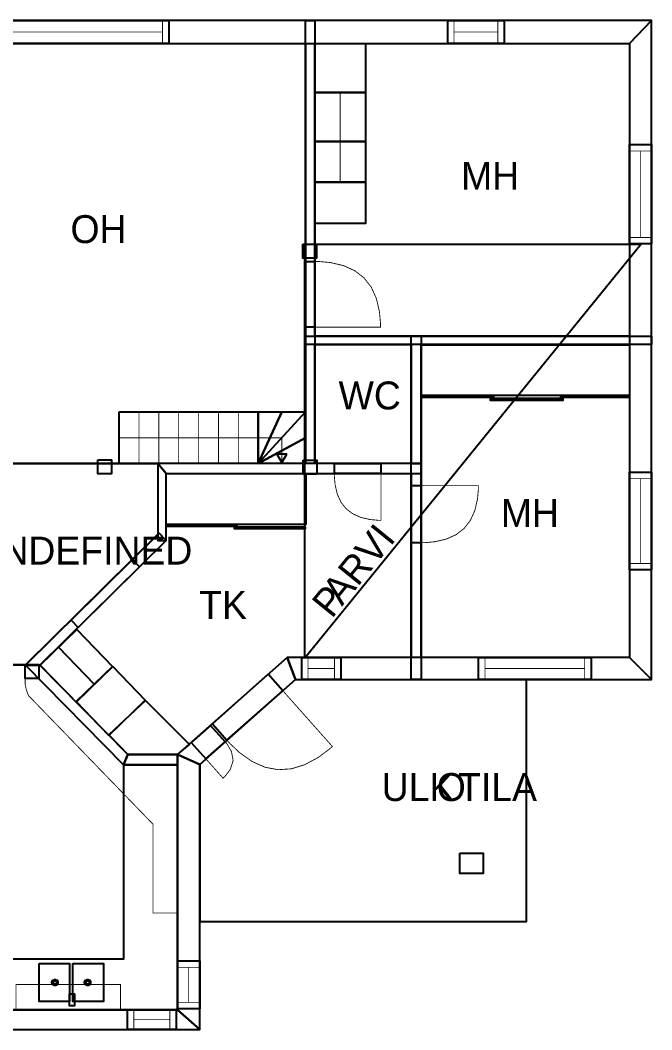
# Model space of a CAD drawing. Extents: x 0.6 to 18.9, y 0 to 16.5.
# Drawn here: x 11.15 to 18.92, y 4.07 to 16.49 of the extents above; entities that cross this region are included whole.
import ezdxf

# ---------------------------------------------------------------- set-up
doc = ezdxf.new("R2010")
doc.units = 0
doc.layers.get('0').update_dxf_attribs({"linetype": 'CONTINUOUS'})

msp = doc.modelspace()

# ---------------------------------------------------------------- linework, layer by layer
at = {"color": 0}
for points, const_width in [([(18.9167, 16.4882), (7.82781, 16.4882), (8.09864, 16.2069), (18.6458, 16.2069), (18.9167, 16.4882)], 0.00208), ([(8.11811, 16.4882), (12.9791, 16.4882), (12.9791, 16.2069), (8.11811, 16.2069), (8.11811, 16.4882)], 0.01042), ([(8.11811, 16.4882), (12.9791, 16.4882), (12.9791, 16.2069), (8.11811, 16.2069), (8.11811, 16.4882)], 0.01042), ([(14.6594, 16.4882), (14.774, 16.4882), (14.774, 11.0366), (14.6594, 11.0366), (14.6594, 16.4882)], 0.00208), ([(16.4103, 16.4882), (17.1057, 16.4882), (17.1057, 16.2069), (16.4103, 16.2069), (16.4103, 16.4882)], 0.01042), ([(16.4103, 16.4882), (17.1057, 16.4882), (17.1057, 16.2069), (16.4103, 16.2069), (16.4103, 16.4882)], 0.01042), ([(18.9167, 8.37728), (18.9167, 16.4882), (18.6458, 16.2069), (18.6458, 8.64811), (18.9167, 8.37728)], 0.00208), ([(14.774, 16.2069), (14.774, 15.6026), (15.399, 15.6026), (15.399, 16.2069), (14.774, 16.2069)], 0.01042), ([(14.774, 15.6026), (14.774, 15.0011), (15.399, 15.0011), (15.399, 15.6026), (14.774, 15.6026)], 0.01042), ([(14.774, 15.0011), (14.774, 14.501), (15.399, 14.501), (15.399, 15.0011), (14.774, 15.0011)], 0.01042), ([(18.6458, 14.9624), (18.9167, 14.9624), (18.9167, 13.7408), (18.6458, 13.7408), (18.6458, 14.9624)], 0.01042), ([(18.6458, 14.9624), (18.9167, 14.9624), (18.9167, 13.7408), (18.6458, 13.7408), (18.6458, 14.9624)], 0.01042), ([(14.774, 14.501), (14.774, 13.9903), (15.399, 13.9903), (15.399, 14.501), (14.774, 14.501)], 0.01042), ([(14.6594, 13.5235), (14.774, 13.5235), (14.774, 12.714), (14.6594, 12.714), (14.6594, 13.5235)], 0.01042), ([(14.6594, 13.5235), (14.774, 13.5235), (14.774, 12.714), (14.6594, 12.714), (14.6594, 13.5235)], 0.01042), ([(14.774, 13.5235), (14.8215, 13.5235), (14.9638, 13.5109), (15.1282, 13.473), (15.2674, 13.4097), (15.3812, 13.3212), (15.4697, 13.2074), (15.5331, 13.0682), (15.571, 12.9038), (15.5836, 12.7614), (15.5836, 12.714), (14.774, 12.714), (14.774, 13.5235)], 0.01042), ([(14.6594, 12.605), (18.9167, 12.605), (18.9167, 12.5008), (14.6594, 12.5008), (14.6594, 12.605)], 0.00208), ([(15.9611, 12.605), (16.0861, 12.605), (16.0861, 11.0366), (15.9611, 11.0366), (15.9611, 12.605)], 0.00208), ([(16.0862, 12.4985), (18.6492, 12.4985), (18.6492, 11.8735), (16.0862, 11.8735), (16.0862, 12.4985)], 0.01042), ([(16.0862, 11.8735), (16.0862, 11.8475), (16.975, 11.8475), (16.975, 11.8735), (16.0862, 11.8735)], 0.01042), ([(16.0862, 11.8735), (16.0862, 11.8475), (16.975, 11.8475), (16.975, 11.8735), (16.0862, 11.8735)], 0.01042), ([(16.9393, 11.8396), (16.9393, 11.8136), (17.8261, 11.8136), (17.8261, 11.8396), (16.9393, 11.8396)], 0.01042), ([(16.9393, 11.8396), (16.9393, 11.8136), (17.8261, 11.8136), (17.8261, 11.8396), (16.9393, 11.8396)], 0.01042), ([(17.8017, 11.8735), (17.8017, 11.8475), (18.6458, 11.8475), (18.6458, 11.8735), (17.8017, 11.8735)], 0.01042), ([(17.8017, 11.8735), (17.8017, 11.8475), (18.6458, 11.8475), (18.6458, 11.8735), (17.8017, 11.8735)], 0.01042), ([(12.3673, 11.671), (14.0801, 11.671), (14.0801, 11.0366), (12.3673, 11.0366), (12.3673, 11.671)], 0.01042), ([(14.0774, 11.0366), (14.0801, 11.671), (14.6622, 11.671), (14.6594, 11.0366), (14.0774, 11.0366)], 0.01042), ([(12.9478, 10.9116), (16.0861, 10.9116), (16.0861, 11.0366), (12.8444, 11.0366), (12.9478, 10.9116)], 0.00208), ([(12.947, 10.0883), (12.9478, 10.9116), (12.8444, 11.0366), (12.8434, 10.0884), (12.947, 10.0883)], 0.00208), ([(15.0161, 11.0366), (15.5897, 11.0366), (15.5897, 10.9116), (15.0161, 10.9116), (15.0161, 11.0366)], 0.01042), ([(15.0161, 11.0366), (15.5897, 11.0366), (15.5897, 10.9116), (15.0161, 10.9116), (15.0161, 11.0366)], 0.01042), ([(15.9611, 11.0366), (16.0861, 11.0366), (16.0861, 8.37728), (15.9611, 8.37728), (15.9611, 11.0366)], 0.00208), ([(12.9475, 10.9116), (14.6635, 10.9116), (14.6635, 10.2866), (12.9475, 10.2866), (12.9475, 10.9116)], 0.01042), ([(15.0161, 10.9116), (15.0161, 10.878), (15.025, 10.7771), (15.0518, 10.6606), (15.0967, 10.562), (15.1594, 10.4813), (15.2401, 10.4186), (15.3388, 10.3737), (15.4553, 10.3468), (15.5561, 10.3378), (15.5897, 10.3378), (15.5897, 10.9116), (15.0161, 10.9116)], 0.01042), ([(18.6458, 10.9288), (18.9167, 10.9288), (18.9167, 9.72846), (18.6458, 9.72846), (18.6458, 10.9288)], 0.01042), ([(18.6458, 10.9288), (18.9167, 10.9288), (18.9167, 9.72846), (18.6458, 9.72846), (18.6458, 10.9288)], 0.01042), ([(15.9611, 10.7646), (16.0861, 10.7646), (16.0861, 10.0622), (15.9611, 10.0622), (15.9611, 10.7646)], 0.01042), ([(15.9611, 10.7646), (16.0861, 10.7646), (16.0861, 10.0622), (15.9611, 10.0622), (15.9611, 10.7646)], 0.01042), ([(16.0861, 10.0622), (16.1272, 10.0622), (16.2507, 10.0732), (16.3935, 10.1061), (16.5142, 10.161), (16.6129, 10.2378), (16.6897, 10.3366), (16.7446, 10.4573), (16.7775, 10.6), (16.7885, 10.7235), (16.7885, 10.7646), (16.0861, 10.7646), (16.0861, 10.0622)], 0.01042), ([(12.9472, 10.2866), (12.9472, 10.2605), (13.8161, 10.2605), (13.8161, 10.2866), (12.9472, 10.2866)], 0.01042), ([(12.9472, 10.2866), (12.9472, 10.2605), (13.8161, 10.2605), (13.8161, 10.2866), (12.9472, 10.2866)], 0.01042), ([(13.7884, 10.259), (13.7884, 10.2329), (14.6574, 10.2329), (14.6574, 10.259), (13.7884, 10.259)], 0.01042), ([(13.7884, 10.259), (13.7884, 10.2329), (14.6574, 10.2329), (14.6574, 10.259), (13.7884, 10.259)], 0.01042), ([(11.393, 8.55414), (12.9476, 10.0889), (12.8598, 10.1778), (11.2165, 8.5555), (11.393, 8.55414)], 0.00208), ([(11.8639, 9.01893), (12.6177, 9.76324), (12.5299, 9.85221), (11.776, 9.10792), (11.8639, 9.01893)], 0.01042), ([(11.8349, 8.10161), (11.3957, 8.55632), (11.8469, 8.99203), (12.2861, 8.53733), (11.8349, 8.10161)], 0.01042), ([(13.3589, 7.33242), (14.5364, 8.37728), (14.4335, 8.64811), (13.0881, 7.45404), (13.3589, 7.33242)], 0.00208), ([(14.5364, 8.37728), (18.9167, 8.37728), (18.6458, 8.64811), (14.4335, 8.64811), (14.5364, 8.37728)], 0.00208), ([(14.6143, 8.64811), (15.0968, 8.64811), (15.0968, 8.37728), (14.6143, 8.37728), (14.6143, 8.64811)], 0.01042), ([(14.6143, 8.64811), (15.0968, 8.64811), (15.0968, 8.37728), (14.6143, 8.37728), (14.6143, 8.64811)], 0.01042), ([(16.7907, 8.64811), (18.1749, 8.64811), (18.1749, 8.37728), (16.7907, 8.37728), (16.7907, 8.64811)], 0.01042), ([(16.7907, 8.64811), (18.1749, 8.64811), (18.1749, 8.37728), (16.7907, 8.37728), (16.7907, 8.64811)], 0.01042), ([(12.4735, 7.45404), (11.393, 8.55414), (11.2165, 8.5555), (12.4212, 7.32904), (12.4735, 7.45404)], 0.00208), ([(12.2408, 7.68869), (11.8418, 8.10178), (12.2914, 8.53597), (12.6903, 8.12289), (12.2408, 7.68869)], 0.01042), ([(11.2107, 8.38949), (11.2107, 8.32531), (11.2245, 8.25657), (11.2522, 8.18056), (12.7839, 6.59733), (12.7839, 5.50375), (13.0913, 5.50375), (13.0882, 7.3291), (12.4212, 7.3291), (11.3811, 8.38949), (11.2107, 8.38949)], 0.01042), ([(13.3589, 7.33242), (13.3589, 5.39887), (17.3803, 5.39887), (17.3803, 8.37446), (14.5364, 8.37728), (13.3589, 7.33242)], 0.00208), ([(13.6948, 7.63043), (14.3818, 8.24013), (14.2019, 8.4426), (13.515, 7.8329), (13.6948, 7.63043)], 0.01042), ([(13.6948, 7.63043), (14.3818, 8.24013), (14.2019, 8.4426), (13.515, 7.8329), (13.6948, 7.63043)], 0.01042), ([(13.6948, 7.63043), (13.7305, 7.59022), (13.8484, 7.479), (14.0044, 7.36806), (14.1629, 7.29764), (14.3239, 7.26768), (14.4871, 7.27832), (14.6529, 7.32943), (14.821, 7.42106), (14.9512, 7.51753), (14.9915, 7.55322), (14.3818, 8.24013), (13.6948, 7.63043)], 0.01042), ([(12.4736, 7.4541), (13.0881, 7.4541), (13.2338, 7.57628), (12.6905, 8.12022), (12.2394, 7.69819), (12.4736, 7.4541)], 0.01042), ([(13.4358, 7.40061), (13.6724, 7.61051), (13.4926, 7.81315), (13.2561, 7.60325), (13.4358, 7.40061)], 0.01042), ([(13.4358, 7.40061), (13.6724, 7.61051), (13.4926, 7.81315), (13.2561, 7.60325), (13.4358, 7.40061)], 0.01042), ([(13.6724, 7.61051), (13.6953, 7.58469), (13.7494, 7.49393), (13.7707, 7.38064), (13.7361, 7.27067), (13.6716, 7.18701), (13.6457, 7.16407), (13.4358, 7.40061), (13.6724, 7.61051)], 0.01042), ([(12.4211, 7.3291), (12.4211, 4.93642), (9.42258, 4.93642), (9.42258, 4.31108), (13.0881, 4.31076), (13.0881, 7.3291), (12.4211, 7.3291)], 0.01042), ([(13.0881, 7.45404), (12.4735, 7.45404), (12.4212, 7.32904), (13.0881, 7.32904), (13.0881, 7.45404)], 0.00208), ([(13.3589, 4.07113), (13.3589, 7.33242), (13.0881, 7.45404), (13.0881, 4.31071), (13.3589, 4.07113)], 0.00208), ([(11.3833, 4.88363), (11.7586, 4.88363), (11.7586, 4.41488), (11.3833, 4.41488), (11.3833, 4.88363)], 0.01042), ([(11.7982, 4.8826), (12.1737, 4.8826), (12.1737, 4.41385), (11.7982, 4.41385), (11.7982, 4.8826)], 0.01042), ([(13.0881, 4.91385), (13.3589, 4.91385), (13.3589, 4.32563), (13.0881, 4.32563), (13.0881, 4.91385)], 0.01042), ([(13.0881, 4.91385), (13.3589, 4.91385), (13.3589, 4.32563), (13.0881, 4.32563), (13.0881, 4.91385)], 0.01042), ([(11.0982, 4.62321), (12.3847, 4.62321), (12.3847, 4.31071), (11.0982, 4.31071), (11.0982, 4.62321)], 0.01042), ([(11.5418, 4.64925), (11.5418, 4.65571), (11.5524, 4.67507), (11.5718, 4.68571), (11.5782, 4.68571), (11.5846, 4.68571), (11.604, 4.67507), (11.6147, 4.65571), (11.6147, 4.64925), (11.6147, 4.64285), (11.604, 4.62349), (11.5846, 4.61279), (11.5782, 4.61279), (11.5718, 4.61279), (11.5524, 4.62349), (11.5418, 4.64285), (11.5418, 4.64925)], 0.00833), ([(11.5574, 4.64925), (11.5574, 4.65294), (11.5635, 4.66401), (11.5745, 4.67008), (11.5782, 4.67008), (11.5819, 4.67008), (11.5929, 4.66401), (11.5991, 4.65294), (11.5991, 4.64925), (11.5991, 4.64561), (11.5929, 4.63456), (11.5819, 4.62842), (11.5782, 4.62842), (11.5745, 4.62842), (11.5635, 4.63456), (11.5574, 4.64561), (11.5574, 4.64925)], 0.00833), ([(11.9435, 4.64925), (11.9435, 4.65571), (11.9542, 4.67507), (11.9735, 4.68571), (11.98, 4.68571), (11.9864, 4.68571), (12.0058, 4.67507), (12.0164, 4.65571), (12.0164, 4.64925), (12.0164, 4.64285), (12.0058, 4.62349), (11.9864, 4.61279), (11.98, 4.61279), (11.9735, 4.61279), (11.9542, 4.62349), (11.9435, 4.64285), (11.9435, 4.64925)], 0.00833), ([(11.9592, 4.64925), (11.9592, 4.65294), (11.9652, 4.66401), (11.9763, 4.67008), (11.98, 4.67008), (11.9836, 4.67008), (11.9947, 4.66401), (12.0008, 4.65294), (12.0008, 4.64925), (12.0008, 4.64561), (11.9947, 4.63456), (11.9836, 4.62842), (11.98, 4.62842), (11.9763, 4.62842), (11.9652, 4.63456), (11.9592, 4.64561), (11.9592, 4.64925)], 0.00833), ([(11.7554, 4.5076), (11.8179, 4.5076), (11.8179, 4.36176), (11.7554, 4.36176), (11.7554, 4.5076)], 0.01042), ([(6.01019, 4.07113), (13.3589, 4.07113), (13.0881, 4.31071), (5.73936, 4.31071), (6.01019, 4.07113)], 0.00208), ([(12.4708, 4.31071), (13.0695, 4.31071), (13.0695, 4.07113), (12.4708, 4.07113), (12.4708, 4.31071)], 0.01042), ([(12.4708, 4.31071), (13.0695, 4.31071), (13.0695, 4.07113), (12.4708, 4.07113), (12.4708, 4.31071)], 0.01042)]:
    msp.add_lwpolyline(points, close=True, dxfattribs=dict(at, const_width=const_width))
for points in [[(18.9167, 16.4882), (7.82781, 16.4882), (8.09864, 16.2069), (18.6458, 16.2069), (18.9167, 16.4882)], [(14.6594, 16.4882), (14.774, 16.4882), (14.774, 11.0366), (14.6594, 11.0366), (14.6594, 16.4882)], [(18.9167, 8.37728), (18.9167, 16.4882), (18.6458, 16.2069), (18.6458, 8.64811), (18.9167, 8.37728)], [(14.6272, 13.7347), (14.7976, 13.7347), (14.7976, 13.5629), (14.6272, 13.5629), (14.6272, 13.7347)], [(14.6594, 12.605), (18.9167, 12.605), (18.9167, 12.5008), (14.6594, 12.5008), (14.6594, 12.605)], [(15.9611, 12.605), (16.0861, 12.605), (16.0861, 11.0366), (15.9611, 11.0366), (15.9611, 12.605)], [(12.1041, 11.0798), (12.2745, 11.0798), (12.2745, 10.908), (12.1041, 10.908), (12.1041, 11.0798)], [(14.6303, 11.0762), (14.8006, 11.0762), (14.8006, 10.9043), (14.6303, 10.9043), (14.6303, 11.0762)], [(12.947, 10.0883), (12.9478, 10.9116), (12.8444, 11.0366), (12.8434, 10.0884), (12.947, 10.0883)], [(12.9478, 10.9116), (16.0861, 10.9116), (16.0861, 11.0366), (12.8444, 11.0366), (12.9478, 10.9116)], [(15.9611, 11.0366), (16.0861, 11.0366), (16.0861, 8.37728), (15.9611, 8.37728), (15.9611, 11.0366)], [(11.393, 8.55414), (12.9476, 10.0889), (12.8598, 10.1778), (11.2165, 8.5555), (11.393, 8.55414)], [(13.3589, 7.33242), (14.5364, 8.37728), (14.4335, 8.64811), (13.0881, 7.45404), (13.3589, 7.33242)], [(14.5364, 8.37728), (18.9167, 8.37728), (18.6458, 8.64811), (14.4335, 8.64811), (14.5364, 8.37728)], [(11.2106, 8.56125), (11.381, 8.56125), (11.381, 8.38949), (11.2106, 8.38949), (11.2106, 8.56125)], [(12.4735, 7.45404), (11.393, 8.55414), (11.2165, 8.5555), (12.4212, 7.32904), (12.4735, 7.45404)], [(13.0881, 7.45404), (12.4735, 7.45404), (12.4212, 7.32904), (13.0881, 7.32904), (13.0881, 7.45404)], [(13.3589, 4.07113), (13.3589, 7.33242), (13.0881, 7.45404), (13.0881, 4.31071), (13.3589, 4.07113)], [(16.561, 6.23822), (16.8468, 6.23822), (16.8468, 5.98888), (16.561, 5.98888), (16.561, 6.23822)], [(6.01019, 4.07113), (13.3589, 4.07113), (13.0881, 4.31071), (5.73936, 4.31071), (6.01019, 4.07113)]]:
    msp.add_lwpolyline(points, close=True, dxfattribs=at)
at = {"color": 7}
for points in [[(8.11811, 16.4882), (12.9791, 16.4882), (12.9791, 16.2069), (8.11811, 16.2069), (8.11811, 16.4882)], [(8.11811, 16.4882), (12.9791, 16.4882), (12.9791, 16.2069), (8.11811, 16.2069), (8.11811, 16.4882)], [(16.4103, 16.4882), (17.1057, 16.4882), (17.1057, 16.2069), (16.4103, 16.2069), (16.4103, 16.4882)], [(16.4103, 16.4882), (17.1057, 16.4882), (17.1057, 16.2069), (16.4103, 16.2069), (16.4103, 16.4882)], [(14.6594, 11.0366), (9.0204, 11.0366), (9.0204, 13.5453), (8.09864, 13.5453), (8.09864, 16.2069), (14.6594, 16.2069), (14.6594, 11.0366)], [(14.774, 16.2069), (18.6458, 16.2069), (18.6458, 12.605), (14.774, 12.605), (14.774, 16.2069)], [(14.774, 16.2069), (15.399, 16.2069), (15.399, 15.6026), (14.774, 15.6026), (14.774, 16.2069)], [(14.774, 15.6026), (15.399, 15.6026), (15.399, 15.0011), (14.774, 15.0011), (14.774, 15.6026)], [(14.774, 15.0011), (15.399, 15.0011), (15.399, 14.501), (14.774, 14.501), (14.774, 15.0011)], [(18.6458, 14.9624), (18.9167, 14.9624), (18.9167, 13.7408), (18.6458, 13.7408), (18.6458, 14.9624)], [(18.6458, 14.9624), (18.9167, 14.9624), (18.9167, 13.7408), (18.6458, 13.7408), (18.6458, 14.9624)], [(14.774, 14.501), (15.399, 14.501), (15.399, 13.9903), (14.774, 13.9903), (14.774, 14.501)], [(14.6547, 8.64199), (14.6547, 13.7375), (18.7919, 13.7375), (14.6547, 8.64199)], [(14.6594, 13.5235), (14.774, 13.5235), (14.774, 12.714), (14.6594, 12.714), (14.6594, 13.5235)], [(14.6594, 13.5235), (14.774, 13.5235), (14.774, 12.714), (14.6594, 12.714), (14.6594, 13.5235)], [(14.774, 12.5008), (15.9611, 12.5008), (15.9611, 11.0366), (14.774, 11.0366), (14.774, 12.5008)], [(16.0861, 12.5008), (18.6458, 12.5008), (18.6458, 8.64811), (16.0861, 8.64811), (16.0861, 12.5008)], [(16.0862, 12.4985), (18.6492, 12.4985), (18.6492, 11.8735), (16.0862, 11.8735), (16.0862, 12.4985)], [(16.0862, 11.8735), (16.975, 11.8735), (16.975, 11.8475), (16.0862, 11.8475), (16.0862, 11.8735)], [(16.0862, 11.8735), (16.975, 11.8735), (16.975, 11.8475), (16.0862, 11.8475), (16.0862, 11.8735)], [(16.9393, 11.8396), (17.8261, 11.8396), (17.8261, 11.8136), (16.9393, 11.8136), (16.9393, 11.8396)], [(16.9393, 11.8396), (17.8261, 11.8396), (17.8261, 11.8136), (16.9393, 11.8136), (16.9393, 11.8396)], [(17.8017, 11.8735), (18.6458, 11.8735), (18.6458, 11.8475), (17.8017, 11.8475), (17.8017, 11.8735)], [(17.8017, 11.8735), (18.6458, 11.8735), (18.6458, 11.8475), (17.8017, 11.8475), (17.8017, 11.8735)], [(12.3673, 11.671), (14.0801, 11.671), (14.0801, 11.0366), (12.3673, 11.0366), (12.3673, 11.671)], [(14.0774, 11.0366), (14.0801, 11.671), (14.6622, 11.671), (14.6594, 11.0366), (14.0774, 11.0366)], [(14.0774, 11.0366), (14.0801, 11.671)], [(14.0774, 11.0366), (14.3711, 11.671)], [(14.0774, 11.0366), (14.6622, 11.671)], [(14.0774, 11.0366), (14.6608, 11.3537)], [(9.01417, 8.55811), (11.2165, 8.55811), (11.2165, 8.5555), (12.4212, 7.32904), (13.0881, 7.32904), (13.0881, 4.31071), (5.83311, 4.31071), (5.83311, 8.98801), (9.0204, 8.98801), (9.0204, 11.0366), (9.04542, 11.0366), (9.01417, 8.55811)], [(12.8438, 10.1667), (11.2165, 8.55811), (9.01417, 8.55811), (9.04542, 11.0366), (12.8444, 11.0366), (12.8438, 10.1667)], [(15.0161, 11.0366), (15.5897, 11.0366), (15.5897, 10.9116), (15.0161, 10.9116), (15.0161, 11.0366)], [(15.0161, 11.0366), (15.5897, 11.0366), (15.5897, 10.9116), (15.0161, 10.9116), (15.0161, 11.0366)], [(15.9611, 8.64811), (14.4335, 8.64811), (13.0881, 7.45404), (12.4735, 7.45404), (11.393, 8.55414), (12.9451, 10.0883), (12.9479, 10.0938), (12.9478, 10.9116), (15.9611, 10.9116), (15.9611, 8.64811)], [(12.9475, 10.9116), (14.6635, 10.9116), (14.6635, 10.2866), (12.9475, 10.2866), (12.9475, 10.9116)], [(18.6458, 10.9288), (18.9167, 10.9288), (18.9167, 9.72846), (18.6458, 9.72846), (18.6458, 10.9288)], [(18.6458, 10.9288), (18.9167, 10.9288), (18.9167, 9.72846), (18.6458, 9.72846), (18.6458, 10.9288)], [(15.9611, 10.7646), (16.0861, 10.7646), (16.0861, 10.0622), (15.9611, 10.0622), (15.9611, 10.7646)], [(15.9611, 10.7646), (16.0861, 10.7646), (16.0861, 10.0622), (15.9611, 10.0622), (15.9611, 10.7646)], [(12.9472, 10.2866), (13.8161, 10.2866), (13.8161, 10.2605), (12.9472, 10.2605), (12.9472, 10.2866)], [(12.9472, 10.2866), (13.8161, 10.2866), (13.8161, 10.2605), (12.9472, 10.2605), (12.9472, 10.2866)], [(13.7884, 10.259), (14.6574, 10.259), (14.6574, 10.2329), (13.7884, 10.2329), (13.7884, 10.259)], [(13.7884, 10.259), (14.6574, 10.259), (14.6574, 10.2329), (13.7884, 10.2329), (13.7884, 10.259)], [(11.8639, 9.01893), (12.6177, 9.76324), (12.5299, 9.85221), (11.776, 9.10792), (11.8639, 9.01893)], [(11.8639, 9.01893), (12.6177, 9.76324), (12.5299, 9.85221), (11.776, 9.10792), (11.8639, 9.01893)], [(11.8349, 8.10161), (11.3957, 8.55632), (11.8469, 8.99203), (12.2861, 8.53733), (11.8349, 8.10161)], [(12.0605, 8.31944), (11.6212, 8.77419)], [(14.6143, 8.64811), (15.0968, 8.64811), (15.0968, 8.37728), (14.6143, 8.37728), (14.6143, 8.64811)], [(14.6143, 8.64811), (15.0968, 8.64811), (15.0968, 8.37728), (14.6143, 8.37728), (14.6143, 8.64811)], [(16.7907, 8.64811), (18.1749, 8.64811), (18.1749, 8.37728), (16.7907, 8.37728), (16.7907, 8.64811)], [(16.7907, 8.64811), (18.1749, 8.64811), (18.1749, 8.37728), (16.7907, 8.37728), (16.7907, 8.64811)], [(12.2408, 7.68869), (11.8418, 8.10178), (12.2914, 8.53597), (12.6903, 8.12289), (12.2408, 7.68869)], [(13.3589, 7.33242), (13.3589, 5.39887), (17.3803, 5.39887), (17.3803, 8.37446), (14.5364, 8.37728), (13.3589, 7.33242)], [(13.6948, 7.63043), (14.3818, 8.24013), (14.2019, 8.4426), (13.515, 7.8329), (13.6948, 7.63043)], [(13.6948, 7.63043), (14.3818, 8.24013), (14.2019, 8.4426), (13.515, 7.8329), (13.6948, 7.63043)], [(12.4736, 7.4541), (13.0881, 7.4541), (13.2338, 7.57628), (12.6905, 8.12022), (12.2394, 7.69819), (12.4736, 7.4541)], [(13.4358, 7.40061), (13.6724, 7.61051), (13.4926, 7.81315), (13.2561, 7.60325), (13.4358, 7.40061)], [(13.4358, 7.40061), (13.6724, 7.61051), (13.4926, 7.81315), (13.2561, 7.60325), (13.4358, 7.40061)], [(12.4211, 7.3291), (12.4211, 4.93642), (9.42258, 4.93642), (9.42258, 4.31108), (13.0881, 4.31076), (13.0881, 7.3291), (12.4211, 7.3291)], [(11.3833, 4.88363), (11.7586, 4.88363), (11.7586, 4.41488), (11.3833, 4.41488), (11.3833, 4.88363)], [(11.7982, 4.8826), (12.1737, 4.8826), (12.1737, 4.41385), (11.7982, 4.41385), (11.7982, 4.8826)], [(13.0881, 4.91385), (13.3589, 4.91385), (13.3589, 4.32563), (13.0881, 4.32563), (13.0881, 4.91385)], [(13.0881, 4.91385), (13.3589, 4.91385), (13.3589, 4.32563), (13.0881, 4.32563), (13.0881, 4.91385)], [(11.5418, 4.64925), (11.5418, 4.65571), (11.5524, 4.67507), (11.5718, 4.68571), (11.5782, 4.68571), (11.5846, 4.68571), (11.604, 4.67507), (11.6147, 4.65571), (11.6147, 4.64925), (11.6147, 4.64285), (11.604, 4.62349), (11.5846, 4.61279), (11.5782, 4.61279), (11.5718, 4.61279), (11.5524, 4.62349), (11.5418, 4.64285), (11.5418, 4.64925)], [(11.5574, 4.64925), (11.5574, 4.65294), (11.5635, 4.66401), (11.5745, 4.67008), (11.5782, 4.67008), (11.5819, 4.67008), (11.5929, 4.66401), (11.5991, 4.65294), (11.5991, 4.64925), (11.5991, 4.64561), (11.5929, 4.63456), (11.5819, 4.62842), (11.5782, 4.62842), (11.5745, 4.62842), (11.5635, 4.63456), (11.5574, 4.64561), (11.5574, 4.64925)], [(11.9435, 4.64925), (11.9435, 4.65571), (11.9542, 4.67507), (11.9735, 4.68571), (11.98, 4.68571), (11.9864, 4.68571), (12.0058, 4.67507), (12.0164, 4.65571), (12.0164, 4.64925), (12.0164, 4.64285), (12.0058, 4.62349), (11.9864, 4.61279), (11.98, 4.61279), (11.9735, 4.61279), (11.9542, 4.62349), (11.9435, 4.64285), (11.9435, 4.64925)], [(11.9592, 4.64925), (11.9592, 4.65294), (11.9652, 4.66401), (11.9763, 4.67008), (11.98, 4.67008), (11.9836, 4.67008), (11.9947, 4.66401), (12.0008, 4.65294), (12.0008, 4.64925), (12.0008, 4.64561), (11.9947, 4.63456), (11.9836, 4.62842), (11.98, 4.62842), (11.9763, 4.62842), (11.9652, 4.63456), (11.9592, 4.64561), (11.9592, 4.64925)], [(11.7554, 4.5076), (11.8179, 4.5076), (11.8179, 4.36176), (11.7554, 4.36176), (11.7554, 4.5076)], [(12.4708, 4.31071), (13.0695, 4.31071), (13.0695, 4.07113), (12.4708, 4.07113), (12.4708, 4.31071)], [(12.4708, 4.31071), (13.0695, 4.31071), (13.0695, 4.07113), (12.4708, 4.07113), (12.4708, 4.31071)]]:
    msp.add_lwpolyline(points, close=True, dxfattribs=at)
at = {"color": 0, "const_width": 0.01042}
for points in [[(12.9009, 16.4882), (12.9009, 16.2069)], [(16.4883, 16.4882), (16.4883, 16.2069)], [(17.0276, 16.4882), (17.0276, 16.2069)], [(12.9009, 16.3476), (8.19624, 16.3476)], [(17.0276, 16.3476), (16.4883, 16.3476)], [(18.9167, 14.8842), (18.6458, 14.8842)], [(18.7813, 13.819), (18.7813, 14.8842)], [(18.9167, 13.819), (18.6458, 13.819)], [(12.3673, 11.0366), (12.3673, 11.671)], [(12.612, 11.0366), (12.612, 11.671)], [(12.8567, 11.0366), (12.8567, 11.671)], [(13.1013, 11.0366), (13.1013, 11.671)], [(13.346, 11.0366), (13.346, 11.671)], [(13.5907, 11.0366), (13.5907, 11.671)], [(13.8354, 11.0366), (13.8354, 11.671)], [(14.0774, 11.0366), (14.0801, 11.671)], [(14.0774, 11.0366), (14.3711, 11.671)], [(14.0774, 11.0366), (14.6622, 11.671)], [(14.0801, 11.0366), (14.0801, 11.671)], [(14.0774, 11.0366), (14.6608, 11.3537)], [(14.0774, 11.0366), (14.6594, 11.0366)], [(18.9167, 10.8506), (18.6458, 10.8506)], [(18.7813, 9.80658), (18.7813, 10.8506)], [(18.9167, 9.80658), (18.6458, 9.80658)], [(14.6924, 8.37728), (14.6924, 8.64811)], [(15.0186, 8.37728), (15.0186, 8.64811)], [(16.8688, 8.37728), (16.8688, 8.64811)], [(18.0968, 8.37728), (18.0968, 8.64811)], [(14.6924, 8.51269), (15.0186, 8.51269)], [(16.8688, 8.51269), (18.0968, 8.51269)], [(13.3589, 4.83572), (13.0881, 4.83572)], [(13.2235, 4.40375), (13.2235, 4.83572)], [(13.3589, 4.40375), (13.0881, 4.40375)], [(12.5489, 4.07113), (12.5489, 4.31071)], [(12.9914, 4.07113), (12.9914, 4.31071)], [(12.5489, 4.19092), (12.9914, 4.19092)]]:
    msp.add_lwpolyline(points, dxfattribs=at)
at = {"color": 7}
for points, const_width in [([(14.6594, 11.0366), (9.0204, 11.0366), (9.0204, 13.5453), (8.09864, 13.5453), (8.09864, 16.2069), (14.6594, 16.2069), (14.6594, 11.0366)], 0.00208), ([(14.774, 16.2069), (18.6458, 16.2069), (18.6458, 12.605), (14.774, 12.605), (14.774, 16.2069)], 0.00208), ([(14.6547, 8.64199), (14.6547, 13.7375), (18.7919, 13.7375), (14.6547, 8.64199)], 0.00208), ([(14.774, 12.5008), (15.9611, 12.5008), (15.9611, 11.0366), (14.774, 11.0366), (14.774, 12.5008)], 0.00208), ([(16.0861, 12.5008), (18.6458, 12.5008), (18.6458, 8.64811), (16.0861, 8.64811), (16.0861, 12.5008)], 0.00208), ([(9.01417, 8.55811), (11.2165, 8.55811), (11.2165, 8.5555), (12.4212, 7.32904), (13.0881, 7.32904), (13.0881, 4.31071), (5.83311, 4.31071), (5.83311, 8.98801), (9.0204, 8.98801), (9.0204, 11.0366), (9.04542, 11.0366), (9.01417, 8.55811)], 0.00208), ([(12.8438, 10.1667), (11.2165, 8.55811), (9.01417, 8.55811), (9.04542, 11.0366), (12.8444, 11.0366), (12.8438, 10.1667)], 0.00208), ([(15.9611, 8.64811), (14.4335, 8.64811), (13.0881, 7.45404), (12.4735, 7.45404), (11.393, 8.55414), (12.9451, 10.0883), (12.9479, 10.0938), (12.9478, 10.9116), (15.9611, 10.9116), (15.9611, 8.64811)], 0.00208), ([(11.8639, 9.01893), (12.6177, 9.76324), (12.5299, 9.85221), (11.776, 9.10792), (11.8639, 9.01893)], 0.01042)]:
    msp.add_lwpolyline(points, close=True, dxfattribs=dict(at, const_width=const_width))
at = {"color": 253, "const_width": 0.01042}
for points in [[(15.0865, 15.0011), (15.0865, 15.6026)], [(15.0865, 14.501), (15.0865, 15.0011)], [(12.0605, 8.31944), (11.6213, 8.77419)]]:
    msp.add_lwpolyline(points, dxfattribs=at)
at = {"color": 254, "const_width": 0.01042}
for points in [[(12.3673, 11.3537), (14.0801, 11.3537)], [(14.0787, 11.3537), (14.3699, 11.3537), (14.3685, 11.0366)]]:
    msp.add_lwpolyline(points, dxfattribs=at)
msp.add_lwpolyline([(14.4314, 11.1509), (14.3064, 11.1514), (14.3685, 11.047), (14.4314, 11.1509)], close=True, dxfattribs=at)
at = {"color": 254}
msp.add_lwpolyline([(14.4314, 11.1509), (14.3064, 11.1514), (14.3685, 11.047), (14.4314, 11.1509)], close=True, dxfattribs=at)

# ---------------------------------------------------------------- texts
at = {"color": 0}
for s, p in [('MH', (16.575, 14.406)), ('OH', (11.7694, 13.7497)), ('WC', (15.0681, 11.7023)), ('MH', (17.0643, 10.2558)), ('UNDEFINED', (10.5874, 9.79247)), ('TK', (13.3524, 9.12379)), ('ULK', (15.5985, 6.88224)), ('O', (16.2761, 6.88224)), ('TILA', (16.5385, 6.88224))]:
    msp.add_text(s, height=0.34375, dxfattribs=at).set_placement(p)
for s, height, p in [('ARVI', 0.343733, (15.1093, 9.27267)), ('P', 0.34373, (14.9842, 9.118))]:
    msp.add_text(s, height=height, rotation=50.9992, dxfattribs=at).set_placement(p)

doc.saveas('drawing.dxf')
